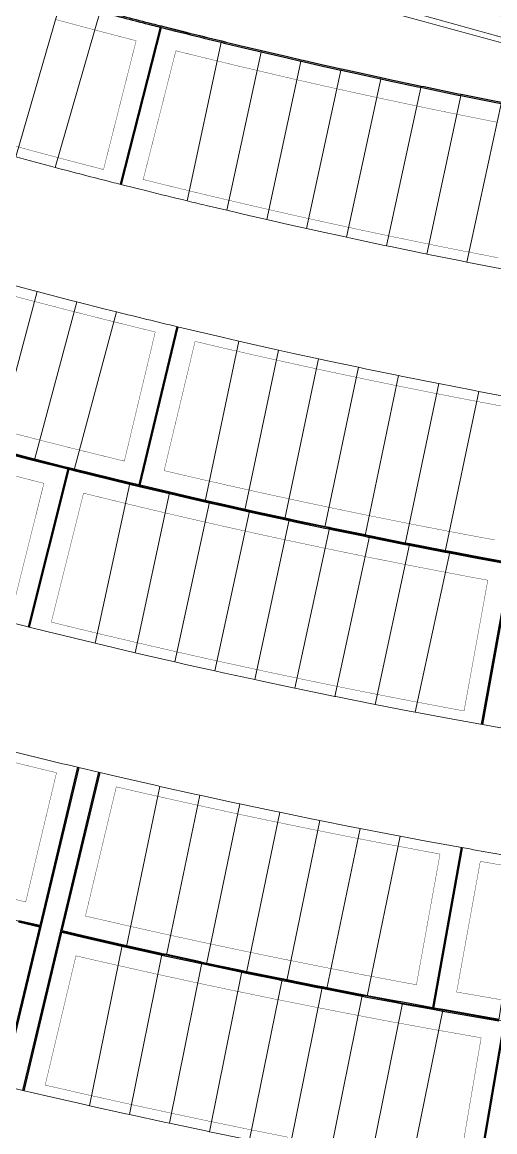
# Model space of a CAD drawing. Header units: centimetres. Extents: x -6122352 to 7132207, y -1694241 to 1947892.
# Drawn here: x 1335988 to 1405291, y 72043 to 234926 of the extents above; entities that cross this region are included whole.
import ezdxf

# ---------------------------------------------------------------- set-up
doc = ezdxf.new("R2010")
doc.units = ezdxf.units.CM
doc.header["$MEASUREMENT"] = 0
doc.linetypes.add('XR-AR-END-SETTING OUT PLAN$0$23261-XR-AR-SI-GF$0$HIDDEN', pattern=[0.375, 0.25, -0.125])
for name, color, linetype, lineweight, true_color in [('08-Compound Wall-2', 6, 'Continuous', 25, 0xff00ff), ('23585-XR-AR-DAMAC PLOT LIMITS$0$1-End units', 7, 'Continuous', 5, 0xf8991e), ('23585-XR-AR-DAMAC PLOT LIMITS$0$1-Open Space', 7, 'Continuous', 5, 0x90cf5a)]:
    doc.layers.add(name, color=color, linetype=linetype, lineweight=lineweight, true_color=true_color)
doc.layers.add('23585-XR-AR-BOUNDARY WALLS AND SETBACKS$0$setback', color=7, linetype='XR-AR-END-SETTING OUT PLAN$0$23261-XR-AR-SI-GF$0$HIDDEN')
doc.layers.add('@MI-REF LAYER', color=7, linetype='Continuous')
doc.layers.add('23585-XR-AR-DAMAC PLOT LIMITS$0$1-Mid units', color=41, linetype='Continuous', lineweight=5)
doc.layers.add('A-ANNO-TEXT', color=3, linetype='Continuous', lineweight=25)
doc.layers.add('23585-XR-AR-DAMAC PLOT LIMITS$0$D-Phase New', color=7, linetype='Continuous', true_color=0x000080)

# ---------------------------------------------------------------- blocks, each defined once
blk = doc.blocks.new('23585-XR-AR-BOUNDARY WALLS AND SETBACKS')
at = {"layer": '08-Compound Wall-2'}
for points in [[(497135, 2770055.34), (497136.86, 2770056.57), (497138.21, 2770057.46, 0.001429), (497142.63, 2770060.41, 0.000915), (497145.44, 2770062.3), (497147.6, 2770063.77), (497150.82, 2770065.97), (497152.55, 2770067.16), (497152.77, 2770067.31), (497155.04, 2770068.88), (497157.48, 2770070.58), (497157.5, 2770070.6), (497159.25, 2770071.82), (497162.22, 2770073.92), (497162.38, 2770074.03), (497163.44, 2770074.78), (497166.92, 2770077.27), (497167.27, 2770077.52), (497167.62, 2770077.77), (497171.59, 2770080.64), (497171.79, 2770080.79), (497171.8, 2770080.8), (497172.13, 2770081.03), (497175.93, 2770083.82), (497176.97, 2770084.58)], [(497148.25, 2770035.34), (497135.19, 2770055.23), (497136.97, 2770056.4), (497138.32, 2770057.3, 0.001429), (497142.74, 2770060.24, 0.000915), (497145.55, 2770062.14), (497147.71, 2770063.6), (497150.93, 2770065.8), (497152.66, 2770066.99), (497152.88, 2770067.14), (497155.15, 2770068.71), (497157.59, 2770070.42), (497157.62, 2770070.44), (497159.36, 2770071.65), (497162.33, 2770073.75), (497162.5, 2770073.87), (497163.56, 2770074.62), (497167.03, 2770077.1), (497167.38, 2770077.36), (497167.74, 2770077.61), (497171.71, 2770080.48), (497171.91, 2770080.62), (497171.92, 2770080.63), (497172.25, 2770080.87), (497176.05, 2770083.66), (497177.09, 2770084.42)], [(497078.56, 2770020.55, -0.00125), (497086.38, 2770025.3, -0.000239), (497087.88, 2770026.21), (497091.08, 2770028.13), (497091.52, 2770028.4), (497093.57, 2770029.63), (497096.4, 2770031.32), (497096.67, 2770031.48), (497098.77, 2770032.73), (497099.23, 2770033), (497101.28, 2770034.22), (497101.83, 2770034.54), (497103.33, 2770035.44, 0.001142), (497106.97, 2770037.64, 0.00161), (497112.09, 2770040.77, 0.00161), (497117.18, 2770043.93, 0.000476), (497118.69, 2770044.88, 0.001134), (497122.26, 2770047.13, 0.00161), (497127.32, 2770050.36, 0.002093), (497133.87, 2770054.6, 0.000363), (497135, 2770055.34)], [(497091.17, 2770000.13), (497078.75, 2770020.43, -0.001236), (497086.48, 2770025.13, -0.000239), (497087.98, 2770026.04), (497091.18, 2770027.96), (497091.62, 2770028.23), (497093.67, 2770029.46), (497096.5, 2770031.14), (497096.77, 2770031.3), (497098.87, 2770032.56), (497099.33, 2770032.83), (497101.38, 2770034.05), (497101.93, 2770034.37), (497103.43, 2770035.26, 0.001142), (497107.07, 2770037.47, 0.00161), (497112.19, 2770040.6, 0.00161), (497117.29, 2770043.76, 0.000476), (497118.79, 2770044.71, 0.001134), (497122.37, 2770046.96, 0.00161), (497127.43, 2770050.19, 0.002093), (497133.97, 2770054.43, 0.000336), (497135.02, 2770055.12), (497148.09, 2770035.23)]]:
    blk.add_lwpolyline(points, format="xyb", dxfattribs=at)
for points in [[(497227.71, 2770039.88), (497224, 2770037.07), (497220.51, 2770034.46), (497219.98, 2770034.06), (497219.59, 2770033.77), (497215.69, 2770030.88), (497215.16, 2770030.49), (497210.85, 2770027.34), (497210.73, 2770027.25), (497210.32, 2770026.95), (497206.27, 2770024.02), (497205.99, 2770023.82), (497205.45, 2770023.44), (497201.8, 2770020.82), (497201.1, 2770020.34), (497200.57, 2770019.96), (497197.3, 2770017.65), (497196.2, 2770016.88), (497195.66, 2770016.5), (497192.79, 2770014.5), (497191.28, 2770013.45), (497190.73, 2770013.08), (497188.26, 2770011.37), (497186.33, 2770010.05), (497182.66, 2770007.56), (497169.28, 2770027.36)], [(497187.06, 2769981.51), (497173.89, 2770001.45), (497174.48, 2770001.84), (497181.48, 2770006.52), (497182.69, 2770007.34), (497186.44, 2770009.89), (497188.38, 2770011.21), (497190.85, 2770012.91), (497191.39, 2770013.29), (497192.91, 2770014.33), (497195.78, 2770016.34), (497196.31, 2770016.72), (497197.42, 2770017.49), (497200.68, 2770019.79), (497201.22, 2770020.17), (497201.91, 2770020.66), (497205.57, 2770023.28), (497206.1, 2770023.66), (497206.39, 2770023.86), (497210.43, 2770026.79), (497210.85, 2770027.09), (497210.97, 2770027.17), (497215.28, 2770030.33), (497215.81, 2770030.72), (497219.71, 2770033.61), (497220.1, 2770033.9), (497220.63, 2770034.3), (497224.12, 2770036.91), (497227.83, 2770039.72), (497242.3, 2770020.7)], [(497227.93, 2770039.93), (497242.46, 2770020.82)], [(497276.02, 2769993.39), (497269.4, 2769988.3), (497268.31, 2769987.46), (497253.83, 2770006.48)], [(497291.57, 2769974.95), (497276.91, 2769993.82)], [(497169.11, 2770027.25), (497182.5, 2770007.45), (497181.37, 2770006.68), (497174.37, 2770002.01), (497173.7, 2770001.57), (497173.29, 2770001.29), (497169.36, 2769998.72), (497168.69, 2769998.28), (497165.98, 2769996.52)], [(497253.67, 2770006.36), (497268.15, 2769987.34), (497264.62, 2769984.67), (497263.88, 2769984.11), (497260.38, 2769981.48), (497259.82, 2769981.07), (497259.19, 2769980.59), (497255.56, 2769977.91), (497255, 2769977.5), (497254.47, 2769977.1), (497250.72, 2769974.36), (497250.16, 2769973.95), (497249.73, 2769973.64), (497245.86, 2769970.84), (497245.31, 2769970.43), (497244.98, 2769970.2), (497240.99, 2769967.34), (497240.43, 2769966.94), (497240.21, 2769966.79), (497236.09, 2769963.88), (497235.53, 2769963.48), (497235.42, 2769963.4), (497231.17, 2769960.44), (497230.61, 2769960.04), (497225.78, 2769956.71), (497223.18, 2769954.93), (497209.78, 2769974.72)], [(497166.09, 2769996.35), (497168.79, 2769998.11), (497169.47, 2769998.55), (497173.4, 2770001.13), (497173.72, 2770001.34), (497186.9, 2769981.4)], [(497236.7, 2769934.98), (497223.29, 2769954.77), (497225.89, 2769956.54), (497230.72, 2769959.88), (497231.29, 2769960.27), (497235.53, 2769963.24), (497235.64, 2769963.31), (497236.21, 2769963.71), (497240.32, 2769966.62), (497240.54, 2769966.78), (497241.1, 2769967.18), (497245.1, 2769970.04), (497245.42, 2769970.27), (497245.98, 2769970.68), (497249.85, 2769973.48), (497250.28, 2769973.79), (497250.84, 2769974.2), (497254.59, 2769976.94), (497255.12, 2769977.34), (497255.68, 2769977.75), (497259.31, 2769980.43), (497259.94, 2769980.91), (497260.5, 2769981.32), (497264, 2769983.95), (497264.75, 2769984.51), (497268.35, 2769987.24), (497269.53, 2769988.14), (497276.15, 2769993.23)], [(497276.75, 2769993.7), (497291.42, 2769974.83)], [(497223.07, 2769954.74), (497209.61, 2769974.6)], [(497206.96, 2769972.81), (497220.37, 2769953.02), (497217.77, 2769951.26)], [(497207.13, 2769972.92), (497220.59, 2769953.05)], [(497236.53, 2769934.86), (497223.07, 2769954.74)], [(497217.88, 2769951.1), (497220.48, 2769952.86), (497233.88, 2769933.07)], [(497220.59, 2769953.05), (497234.05, 2769933.18)]]:
    blk.add_lwpolyline(points, dxfattribs=at)
at = {"layer": '23585-XR-AR-BOUNDARY WALLS AND SETBACKS$0$setback', "ltscale": 40, "const_width": 0.05}
for points in [[(497193.49, 2770068.82), (497189.96, 2770066.21), (497189.45, 2770065.83), (497189.27, 2770065.69), (497185.13, 2770062.66), (497185.02, 2770062.59), (497184.78, 2770062.41), (497180.76, 2770059.5), (497180.28, 2770059.16), (497180, 2770058.96), (497176.48, 2770056.44), (497175.4, 2770055.68), (497175.2, 2770055.54), (497172.18, 2770053.41), (497170.5, 2770052.23), (497167.87, 2770050.39), (497165.58, 2770048.81), (497163.54, 2770047.41), (497160.63, 2770045.43), (497158.08, 2770043.69, -0.00076), (497155.67, 2770042.07, -0.001594), (497150.62, 2770038.7), (497149.85, 2770038.19), (497139.15, 2770054.49), (497139.87, 2770054.96, 0.001429), (497144.3, 2770057.92, 0.000916), (497147.13, 2770059.82), (497149.28, 2770061.29), (497152.52, 2770063.49), (497154.25, 2770064.69), (497154.47, 2770064.84), (497156.75, 2770066.41), (497159.2, 2770068.12), (497159.22, 2770068.14), (497160.97, 2770069.36), (497163.95, 2770071.47), (497164.12, 2770071.58), (497165.18, 2770072.34), (497168.66, 2770074.83), (497169.01, 2770075.08), (497169.37, 2770075.33), (497173.35, 2770078.21), (497173.54, 2770078.35), (497173.56, 2770078.37), (497173.9, 2770078.61), (497177.71, 2770081.4), (497178.75, 2770082.17)], [(497123.87, 2770044.6, 0.00161), (497128.94, 2770047.83, 0.001653), (497134.13, 2770051.19), (497144.84, 2770034.89, -0.00181), (497139.04, 2770031.14, -0.00157), (497133.98, 2770027.92, -0.001035), (497130.64, 2770025.82, -0.000535), (497128.91, 2770024.73, -0.001569), (497123.82, 2770021.58, -0.001569), (497118.71, 2770018.45, -0.001162), (497114.91, 2770016.16), (497113.58, 2770015.36), (497110.72, 2770013.66), (497108.42, 2770012.29), (497103.27, 2770009.21), (497102.67, 2770008.85), (497099.46, 2770006.92), (497098.13, 2770006.11, 0.000851), (497092.86, 2770002.92), (497082.69, 2770019.55, -0.00084)], [(497274.25, 2769995.69), (497268.85, 2769991.53), (497257.05, 2770007.04, 0.001492), (497261.97, 2770010.84)], [(497147.41, 2770011.21), (497151.94, 2770014.11), (497152.31, 2770014.36), (497156.45, 2770017.04), (497157.35, 2770017.63), (497160.95, 2770019.99), (497162.37, 2770020.93, 0.001595), (497167.55, 2770024.38), (497178.47, 2770008.23), (497172.77, 2770004.43), (497172.1, 2770003.98), (497171.69, 2770003.72), (497167.77, 2770001.14), (497167.1, 2770000.7), (497164.4, 2769998.96)], [(497267.87, 2769958.9), (497263.47, 2769955.68), (497263.03, 2769955.36), (497258.61, 2769952.17), (497258.18, 2769951.85), (497253.74, 2769948.68), (497253.3, 2769948.37), (497248.85, 2769945.22), (497248.41, 2769944.91), (497243.94, 2769941.79), (497243.5, 2769941.48), (497238.56, 2769938.07), (497238.17, 2769937.8), (497227.23, 2769953.94), (497227.53, 2769954.15), (497232.38, 2769957.5), (497232.95, 2769957.9), (497237.2, 2769960.86), (497237.32, 2769960.95), (497237.88, 2769961.34), (497242, 2769964.26), (497242.23, 2769964.42), (497242.79, 2769964.82), (497246.79, 2769967.68), (497247.12, 2769967.92), (497247.68, 2769968.33), (497251.56, 2769971.13), (497251.99, 2769971.45), (497252.55, 2769971.86), (497256.31, 2769974.61), (497256.85, 2769975.01), (497257.4, 2769975.42), (497261.04, 2769978.11), (497261.68, 2769978.59), (497262.24, 2769979), (497265.75, 2769981.63), (497266.49, 2769982.2), (497270.1, 2769984.93), (497271.29, 2769985.84), (497276.23, 2769989.64), (497288.2, 2769974.24, -0.001598)], [(497199.86, 2769966.24, 0.001624), (497205.48, 2769970), (497216.42, 2769953.85), (497216.15, 2769953.67), (497211.28, 2769950.41)]]:
    blk.add_lwpolyline(points, format="xyb", dxfattribs=at)
for points in [[(497223.72, 2770040.5), (497222.25, 2770039.39), (497218.77, 2770036.78), (497218.24, 2770036.38), (497217.86, 2770036.1), (497213.96, 2770033.21), (497213.44, 2770032.83), (497209.14, 2770029.68), (497209.02, 2770029.59), (497208.62, 2770029.3), (497204.58, 2770026.38), (497204.3, 2770026.18), (497203.77, 2770025.8), (497200.12, 2770023.19), (497199.43, 2770022.7), (497198.89, 2770022.32), (497195.64, 2770020.02), (497194.54, 2770019.26), (497194, 2770018.88), (497191.14, 2770016.88), (497189.63, 2770015.84), (497189.09, 2770015.46), (497186.62, 2770013.76), (497184.7, 2770012.45), (497183.44, 2770011.59), (497172.51, 2770027.75), (497175.59, 2770029.84), (497177.65, 2770031.26), (497180.02, 2770032.9), (497182.58, 2770034.69), (497184.43, 2770035.98), (497187.5, 2770038.15), (497188.82, 2770039.08), (497192.39, 2770041.64), (497193.19, 2770042.21), (497197.26, 2770045.15), (497197.55, 2770045.36), (497201.89, 2770048.54), (497202.12, 2770048.71), (497206.21, 2770051.74), (497206.94, 2770052.29), (497210.52, 2770054.96)], [(497167.67, 2769993.92), (497170.38, 2769995.68), (497171.06, 2769996.12), (497172.9, 2769997.33), (497183.65, 2769981.06)]]:
    blk.add_lwpolyline(points, dxfattribs=at)
blk.add_lwpolyline([(497188.66, 2769984.37), (497177.9, 2770000.64), (497183.09, 2770004.11), (497184.32, 2770004.94), (497188.08, 2770007.49), (497190.02, 2770008.82), (497192.5, 2770010.53), (497193.04, 2770010.9), (497194.56, 2770011.95), (497197.44, 2770013.96), (497197.97, 2770014.34), (497199.09, 2770015.11), (497202.36, 2770017.42), (497202.89, 2770017.8), (497203.59, 2770018.3), (497207.26, 2770020.92), (497207.79, 2770021.3), (497208.08, 2770021.51), (497212.13, 2770024.44), (497212.55, 2770024.74), (497212.68, 2770024.83), (497217, 2770028), (497217.53, 2770028.39), (497221.44, 2770031.29), (497221.84, 2770031.58), (497222.37, 2770031.98), (497225.86, 2770034.59), (497227.36, 2770035.73), (497239.16, 2770020.2), (497237.59, 2770019.02), (497233.56, 2770016), (497233.09, 2770015.64), (497228.75, 2770012.43), (497228.57, 2770012.3), (497224.03, 2770008.97), (497223.92, 2770008.9), (497219.47, 2770005.68), (497219.06, 2770005.39), (497214.89, 2770002.4), (497214.18, 2770001.91), (497210.29, 2769999.16), (497209.29, 2769998.45), (497205.68, 2769995.94), (497204.37, 2769995.03), (497201.05, 2769992.74), (497199.43, 2769991.63), (497194.47, 2769988.26, -0.001715)], format="xyb", close=True, dxfattribs=at)
blk.add_lwpolyline([(497252.27, 2770003.41), (497264.08, 2769987.9), (497262.88, 2769986.98), (497262.14, 2769986.43), (497258.64, 2769983.81), (497258.09, 2769983.39), (497257.45, 2769982.92), (497253.83, 2769980.24), (497253.28, 2769979.83), (497252.75, 2769979.44), (497249.01, 2769976.7), (497248.45, 2769976.29), (497248.03, 2769975.98), (497244.17, 2769973.19), (497243.61, 2769972.78), (497243.29, 2769972.55), (497239.3, 2769969.7), (497238.74, 2769969.3), (497238.53, 2769969.15), (497234.42, 2769966.24), (497233.85, 2769965.85), (497233.75, 2769965.77), (497229.51, 2769962.81), (497228.95, 2769962.42), (497224.13, 2769959.1), (497223.86, 2769958.91), (497212.93, 2769975.06), (497213.1, 2769975.18), (497217.83, 2769978.44), (497218.06, 2769978.6), (497222.54, 2769981.73), (497222.98, 2769982.04), (497227.23, 2769985.04), (497227.89, 2769985.51), (497231.9, 2769988.38), (497232.77, 2769989.01), (497236.56, 2769991.75), (497237.63, 2769992.54), (497241.19, 2769995.14), (497242.48, 2769996.09), (497245.81, 2769998.56), (497247.3, 2769999.68), (497250.41, 2770002)], close=True, dxfattribs=at)
blk = doc.blocks.new('A$C9d9485f6')
at = {"layer": 'A-ANNO-TEXT', "rotation": 312.4881850805905}
blk.add_blockref('23585-XR-AR-BOUNDARY WALLS AND SETBACKS', (-2377088.53, -1504219.25), dxfattribs=at)
blk = doc.blocks.new('23585-XR-AR-DAMAC PLOT LIMITS')
at = {"layer": '23585-XR-AR-DAMAC PLOT LIMITS$0$1-End units', "color": 251, "true_color": 0x636466}
for points in [[(497156.51, 2770040.82, -0.001594), (497151.45, 2770037.45), (497150.06, 2770036.53), (497148.17, 2770035.28), (497135, 2770055.34), (497136.86, 2770056.57), (497138.21, 2770057.47, 0.001429), (497142.63, 2770060.41)], [(497148.17, 2770035.28, -0.000363), (497147.01, 2770034.52, -0.002233), (497139.85, 2770029.88), (497127.32, 2770050.36, 0.002093), (497133.87, 2770054.6, 0.000363), (497135, 2770055.34)], [(497182.64, 2770007.42), (497181.42, 2770006.6), (497174.43, 2770001.93), (497161.54, 2770022.18, 0.002363), (497169.19, 2770027.3)], [(497276.09, 2769993.31), (497269.47, 2769988.22), (497268.29, 2769987.32), (497253.75, 2770006.42, 0.002212), (497261.05, 2770012.03)], [(497195.31, 2769987.02, -0.002451), (497186.98, 2769981.46), (497173.75, 2770001.48), (497174.43, 2770001.93), (497181.42, 2770006.6)], [(497291.49, 2769974.89, -0.002289), (497283.6, 2769968.81), (497269.47, 2769988.22), (497276.09, 2769993.31), (497276.77, 2769993.84)], [(497220.59, 2769953.05), (497217.82, 2769951.18), (497212.94, 2769947.91), (497211.84, 2769947.18), (497199.03, 2769967.49, 0.002344), (497207.13, 2769972.92)], [(497234.05, 2769933.18, -0.002289), (497225.78, 2769927.63), (497212.94, 2769947.91), (497217.82, 2769951.18), (497220.59, 2769953.05)]]:
    blk.add_lwpolyline(points, format="xyb", close=True, dxfattribs=at)
for points in [[(497227.93, 2770039.93), (497224.06, 2770036.99), (497220.57, 2770034.38), (497220.04, 2770033.98), (497206.05, 2770053.49), (497209.62, 2770056.16), (497213.4, 2770059.02)], [(497242.46, 2770020.82), (497238.5, 2770017.82), (497234.46, 2770014.8), (497220.57, 2770034.38), (497224.06, 2770036.99), (497227.93, 2770039.93)], [(497182.64, 2770007.42), (497169.19, 2770027.3), (497174.74, 2770031.08), (497176.8, 2770032.5), (497190.79, 2770013), (497188.32, 2770011.29), (497186.39, 2770009.97)], [(497246.4, 2770000.88), (497249.51, 2770003.2), (497253.75, 2770006.42), (497268.29, 2769987.32), (497264.69, 2769984.59), (497263.94, 2769984.03), (497260.44, 2769981.41)], [(497169.41, 2769998.63), (497173.34, 2770001.21), (497173.75, 2770001.48), (497186.98, 2769981.46), (497186.56, 2769981.18), (497181.85, 2769978.09), (497178.59, 2769975.98), (497166.03, 2769996.44), (497168.74, 2769998.19)], [(497276.77, 2769993.84), (497279.31, 2769995.82), (497280.81, 2769997.01), (497283.92, 2769999.45), (497284.02, 2769999.53), (497299.33, 2769981.04), (497298.81, 2769980.63), (497294.09, 2769976.92), (497291.49, 2769974.89)], [(497231.23, 2769960.36), (497230.67, 2769959.96), (497225.83, 2769956.62), (497223.07, 2769954.74), (497209.61, 2769974.6), (497212.25, 2769976.41), (497216.98, 2769979.67), (497217.2, 2769979.83)], [(497244.8, 2769940.56), (497244.35, 2769940.24), (497239.41, 2769936.84), (497236.53, 2769934.86), (497223.07, 2769954.74), (497225.83, 2769956.62), (497230.67, 2769959.96)]]:
    blk.add_lwpolyline(points, close=True, dxfattribs=at)
at = {"layer": '23585-XR-AR-DAMAC PLOT LIMITS$0$1-Mid units', "color": 251, "true_color": 0x636466}
for points in [[(497181.79, 2770088.16), (497195.67, 2770068.58), (497195.07, 2770068.13), (497194.39, 2770067.62), (497190.85, 2770065), (497176.97, 2770084.58), (497180.06, 2770086.87), (497180.69, 2770087.34)], [(497176.97, 2770084.58), (497190.85, 2770065), (497190.34, 2770064.62), (497190.16, 2770064.49), (497186.01, 2770061.45), (497172.13, 2770081.03), (497175.93, 2770083.82)], [(497186.01, 2770061.45), (497185.91, 2770061.38), (497185.66, 2770061.2), (497181.63, 2770058.29), (497181.15, 2770057.94), (497167.27, 2770077.52), (497167.62, 2770077.77), (497171.59, 2770080.64), (497171.79, 2770080.79), (497171.8, 2770080.8), (497172.13, 2770081.03)], [(497181.15, 2770057.94), (497180.88, 2770057.74), (497177.35, 2770055.22), (497176.26, 2770054.46), (497162.38, 2770074.03), (497163.44, 2770074.78), (497166.92, 2770077.27), (497167.27, 2770077.52)], [(497176.26, 2770054.46), (497176.07, 2770054.32), (497173.04, 2770052.18), (497171.36, 2770051), (497157.48, 2770070.58), (497157.5, 2770070.6), (497159.25, 2770071.82), (497162.22, 2770073.92), (497162.38, 2770074.03)], [(497157.48, 2770070.58), (497171.36, 2770051), (497168.72, 2770049.16), (497166.43, 2770047.58), (497152.55, 2770067.16), (497152.77, 2770067.31), (497155.04, 2770068.88)], [(497152.55, 2770067.16), (497166.43, 2770047.58), (497164.39, 2770046.17), (497161.48, 2770044.19), (497147.6, 2770063.77), (497150.82, 2770065.97)], [(497215.22, 2770030.41), (497201.23, 2770049.91), (497205.32, 2770052.94), (497206.05, 2770053.49), (497220.04, 2770033.98), (497219.65, 2770033.69), (497215.75, 2770030.8)], [(497210.38, 2770026.87), (497196.38, 2770046.37), (497196.67, 2770046.58), (497201, 2770049.75), (497201.23, 2770049.91), (497215.22, 2770030.41), (497210.91, 2770027.26), (497210.79, 2770027.17)], [(497205.51, 2770023.36), (497191.52, 2770042.86), (497192.32, 2770043.43), (497196.38, 2770046.37), (497210.38, 2770026.87), (497206.33, 2770023.94), (497206.05, 2770023.74)], [(497200.63, 2770019.87), (497186.63, 2770039.37), (497187.95, 2770040.31), (497191.52, 2770042.86), (497205.51, 2770023.36), (497201.85, 2770020.74), (497201.16, 2770020.25)], [(497195.72, 2770016.42), (497181.72, 2770035.92), (497183.56, 2770037.21), (497186.63, 2770039.37), (497200.63, 2770019.87), (497197.36, 2770017.57), (497196.26, 2770016.8)], [(497190.79, 2770013), (497176.8, 2770032.5), (497179.16, 2770034.13), (497181.72, 2770035.92), (497195.72, 2770016.42), (497192.85, 2770014.42), (497191.33, 2770013.37)], [(497215.75, 2770030.8), (497219.65, 2770033.69), (497220.04, 2770033.98), (497220.57, 2770034.38), (497234.46, 2770014.8), (497233.98, 2770014.44), (497229.64, 2770011.22)], [(497210.91, 2770027.26), (497215.22, 2770030.41), (497215.75, 2770030.8), (497229.64, 2770011.22), (497229.46, 2770011.09), (497224.91, 2770007.76), (497224.8, 2770007.68)], [(497206.05, 2770023.74), (497206.33, 2770023.94), (497210.38, 2770026.87), (497210.79, 2770027.17), (497210.91, 2770027.26), (497224.8, 2770007.68), (497220.34, 2770004.46), (497219.93, 2770004.17)], [(497201.16, 2770020.25), (497201.85, 2770020.74), (497205.51, 2770023.36), (497206.05, 2770023.74), (497219.93, 2770004.17), (497215.76, 2770001.18), (497215.05, 2770000.68)], [(497156.53, 2770018.88), (497160.12, 2770021.24), (497161.54, 2770022.18), (497174.43, 2770001.93), (497173.75, 2770001.48), (497173.34, 2770001.21), (497169.41, 2769998.63)], [(497196.26, 2770016.8), (497197.36, 2770017.57), (497200.63, 2770019.87), (497201.16, 2770020.25), (497215.05, 2770000.68), (497211.16, 2769997.93), (497210.15, 2769997.22)], [(497151.5, 2770015.62), (497155.63, 2770018.3), (497156.53, 2770018.88), (497169.41, 2769998.63), (497168.74, 2769998.19), (497166.03, 2769996.44), (497164.38, 2769995.36)], [(497191.33, 2770013.37), (497192.85, 2770014.42), (497195.72, 2770016.42), (497196.26, 2770016.8), (497210.15, 2769997.22), (497206.54, 2769994.7), (497205.22, 2769993.79)], [(497164.38, 2769995.36), (497164.12, 2769995.2), (497160.99, 2769993.19), (497159.49, 2769992.23), (497159.33, 2769992.13), (497146.44, 2770012.38), (497146.6, 2770012.48), (497151.13, 2770015.38), (497151.5, 2770015.62)], [(497186.39, 2770009.97), (497188.32, 2770011.29), (497190.79, 2770013), (497191.33, 2770013.37), (497205.22, 2769993.79), (497201.9, 2769991.5), (497200.28, 2769990.39)], [(497181.42, 2770006.6), (497182.64, 2770007.42), (497186.39, 2770009.97), (497200.28, 2769990.39), (497195.31, 2769987.02)], [(497241.59, 2769997.3), (497244.91, 2769999.76), (497246.4, 2770000.88), (497260.44, 2769981.41), (497259.88, 2769980.99), (497259.25, 2769980.51), (497255.62, 2769977.83)], [(497255.62, 2769977.83), (497255.06, 2769977.42), (497254.53, 2769977.02), (497250.78, 2769974.28), (497236.75, 2769993.75), (497240.3, 2769996.35), (497241.59, 2769997.3)], [(497250.78, 2769974.28), (497250.22, 2769973.87), (497249.79, 2769973.56), (497245.92, 2769970.76), (497231.89, 2769990.23), (497235.67, 2769992.96), (497236.75, 2769993.75)], [(497245.92, 2769970.76), (497245.36, 2769970.35), (497245.04, 2769970.12), (497241.05, 2769967.26), (497227.01, 2769986.73), (497231.03, 2769989.6), (497231.89, 2769990.23)], [(497264.69, 2769984.59), (497268.29, 2769987.32), (497269.47, 2769988.22), (497283.6, 2769968.81), (497278.82, 2769965.19)], [(497241.05, 2769967.26), (497240.48, 2769966.86), (497240.27, 2769966.7), (497236.15, 2769963.8), (497222.12, 2769983.27), (497226.36, 2769986.27), (497227.01, 2769986.73)], [(497260.44, 2769981.41), (497263.94, 2769984.03), (497264.69, 2769984.59), (497278.82, 2769965.19), (497278.38, 2769964.86), (497274.01, 2769961.59), (497259.88, 2769980.99)], [(497236.15, 2769963.8), (497235.59, 2769963.4), (497235.47, 2769963.32), (497231.23, 2769960.36), (497217.2, 2769979.83), (497221.68, 2769982.96), (497222.12, 2769983.27)], [(497259.88, 2769980.99), (497274.01, 2769961.59), (497273.58, 2769961.26), (497269.19, 2769958.02), (497255.06, 2769977.42), (497255.62, 2769977.83), (497259.25, 2769980.51)], [(497255.06, 2769977.42), (497269.19, 2769958.02), (497268.76, 2769957.69), (497264.35, 2769954.47), (497250.22, 2769973.87), (497250.78, 2769974.28), (497254.53, 2769977.02)], [(497250.22, 2769973.87), (497264.35, 2769954.47), (497263.91, 2769954.15), (497259.49, 2769950.95), (497245.36, 2769970.35), (497245.92, 2769970.76), (497249.79, 2769973.56)], [(497245.36, 2769970.35), (497259.49, 2769950.95), (497259.05, 2769950.63), (497254.61, 2769947.46), (497240.48, 2769966.86), (497241.05, 2769967.26), (497245.04, 2769970.12)], [(497240.48, 2769966.86), (497254.61, 2769947.46), (497254.17, 2769947.14), (497249.72, 2769943.99), (497235.59, 2769963.4), (497236.15, 2769963.8), (497240.27, 2769966.7)], [(497235.59, 2769963.4), (497249.72, 2769943.99), (497249.27, 2769943.68), (497244.8, 2769940.56), (497230.67, 2769959.96), (497231.23, 2769960.36), (497235.47, 2769963.32)]]:
    blk.add_lwpolyline(points, close=True, dxfattribs=at)
for points in [[(497161.48, 2770044.19), (497158.92, 2770042.44, -0.000761), (497156.51, 2770040.82), (497142.63, 2770060.41, 0.000915), (497145.44, 2770062.3), (497147.6, 2770063.77)], [(497139.85, 2770029.88, -0.00157), (497134.79, 2770026.65), (497122.26, 2770047.13, 0.00161), (497127.32, 2770050.36)], [(497134.79, 2770026.65, -0.001035), (497131.44, 2770024.55, -0.000535), (497129.71, 2770023.46), (497117.18, 2770043.93, 0.000476), (497118.69, 2770044.88, 0.001134), (497122.26, 2770047.13)]]:
    blk.add_lwpolyline(points, format="xyb", close=True, dxfattribs=at)
at = {"layer": '23585-XR-AR-DAMAC PLOT LIMITS$0$1-Open Space', "color": 251, "true_color": 0x636466}
for points in [[(497176.97, 2770084.58), (497175.93, 2770083.82), (497172.13, 2770081.03), (497171.8, 2770080.8), (497171.79, 2770080.79), (497171.59, 2770080.64), (497167.62, 2770077.77), (497167.27, 2770077.52), (497166.92, 2770077.27), (497163.44, 2770074.78), (497162.38, 2770074.03), (497162.22, 2770073.92), (497159.25, 2770071.82), (497157.5, 2770070.6), (497157.48, 2770070.58), (497155.04, 2770068.88), (497152.77, 2770067.31), (497152.55, 2770067.16), (497150.82, 2770065.97), (497147.6, 2770063.77), (497145.44, 2770062.3, -0.000915), (497142.63, 2770060.41, -0.001429), (497138.21, 2770057.47), (497136.86, 2770056.57), (497135, 2770055.34, -0.000363), (497133.87, 2770054.6, -0.002093), (497127.32, 2770050.36, -0.00161)], [(496825.54, 2769844.4, -0.036291), (497294.63, 2770172.04, 0.415653)]]:
    blk.add_lwpolyline(points, format="xyb", dxfattribs=at)
for points in [[(497213.4, 2770059.02), (497215.78, 2770060.84), (497230.32, 2770041.74), (497244.85, 2770022.64), (497242.46, 2770020.82), (497227.93, 2770039.93)], [(497223.07, 2769954.74), (497236.53, 2769934.86), (497234.05, 2769933.18), (497220.59, 2769953.05), (497207.13, 2769972.92), (497209.61, 2769974.6)]]:
    blk.add_lwpolyline(points, close=True, dxfattribs=at)
at = {"layer": '23585-XR-AR-DAMAC PLOT LIMITS$0$D-Phase New', "color": 8, "const_width": 0.1}
blk.add_lwpolyline([(496635, 2769907.99), (496746.31, 2769775.07, -0.043454), (497314.24, 2770181.16), (497589.03, 2770035.52), (497626.65, 2770080.85), (497688.92, 2770169.44), (497721.88, 2770225.24), (497753.19, 2770284.43), (497778.47, 2770344.43), (497799.05, 2770406.16), (497897.75, 2770368.6), (497949.66, 2770330.39), (498028.69, 2770146.61), (498277.97, 2770262.34), (498279.8, 2770271.46), (498007.3, 2770689.12)], format="xyb", dxfattribs=at)
blk.add_lwpolyline([(497321.18, 2769786.63), (497326.78, 2769790.41), (497360.2, 2769816.41), (497399.76, 2769847.18), (497492.14, 2769929.91), (497550.94, 2769991.99), (497583.53, 2770028.9), (497589.03, 2770035.52), (497314.24, 2770181.16, 0.036516), (496832.05, 2769846.37), (496874.35, 2769760.79), (496885.44, 2769737.97), (496936.56, 2769633.58), (496921.28, 2769621.25), (496900.1, 2769610.96, 0.033948), (496932.27, 2769551.82), (496968.84, 2769577.18), (497196.84, 2769708.74), (497249.2, 2769738.1)], format="xyb", close=True, dxfattribs=at)
blk = doc.blocks.new('A$Cf093b529')
at = {"layer": 'A-ANNO-TEXT'}
blk.add_blockref('23585-XR-AR-DAMAC PLOT LIMITS', (-495391.99, -2768603.44), dxfattribs=at)

msp = doc.modelspace()

# ---------------------------------------------------------------- block references
at = {"layer": '@MI-REF LAYER', "xscale": 1000, "yscale": 1000, "zscale": 1000}
msp.add_blockref('A$C9d9485f6', (-23958.95046, 48155.57226), dxfattribs=at)
at = {"layer": '@MI-REF LAYER', "xscale": 1000, "yscale": 1000, "zscale": 1000, "rotation": 312.4882903633292}
msp.add_blockref('A$Cf093b529', (-891608.73293, 539022.72011), dxfattribs=at)

doc.saveas('drawing.dxf')
